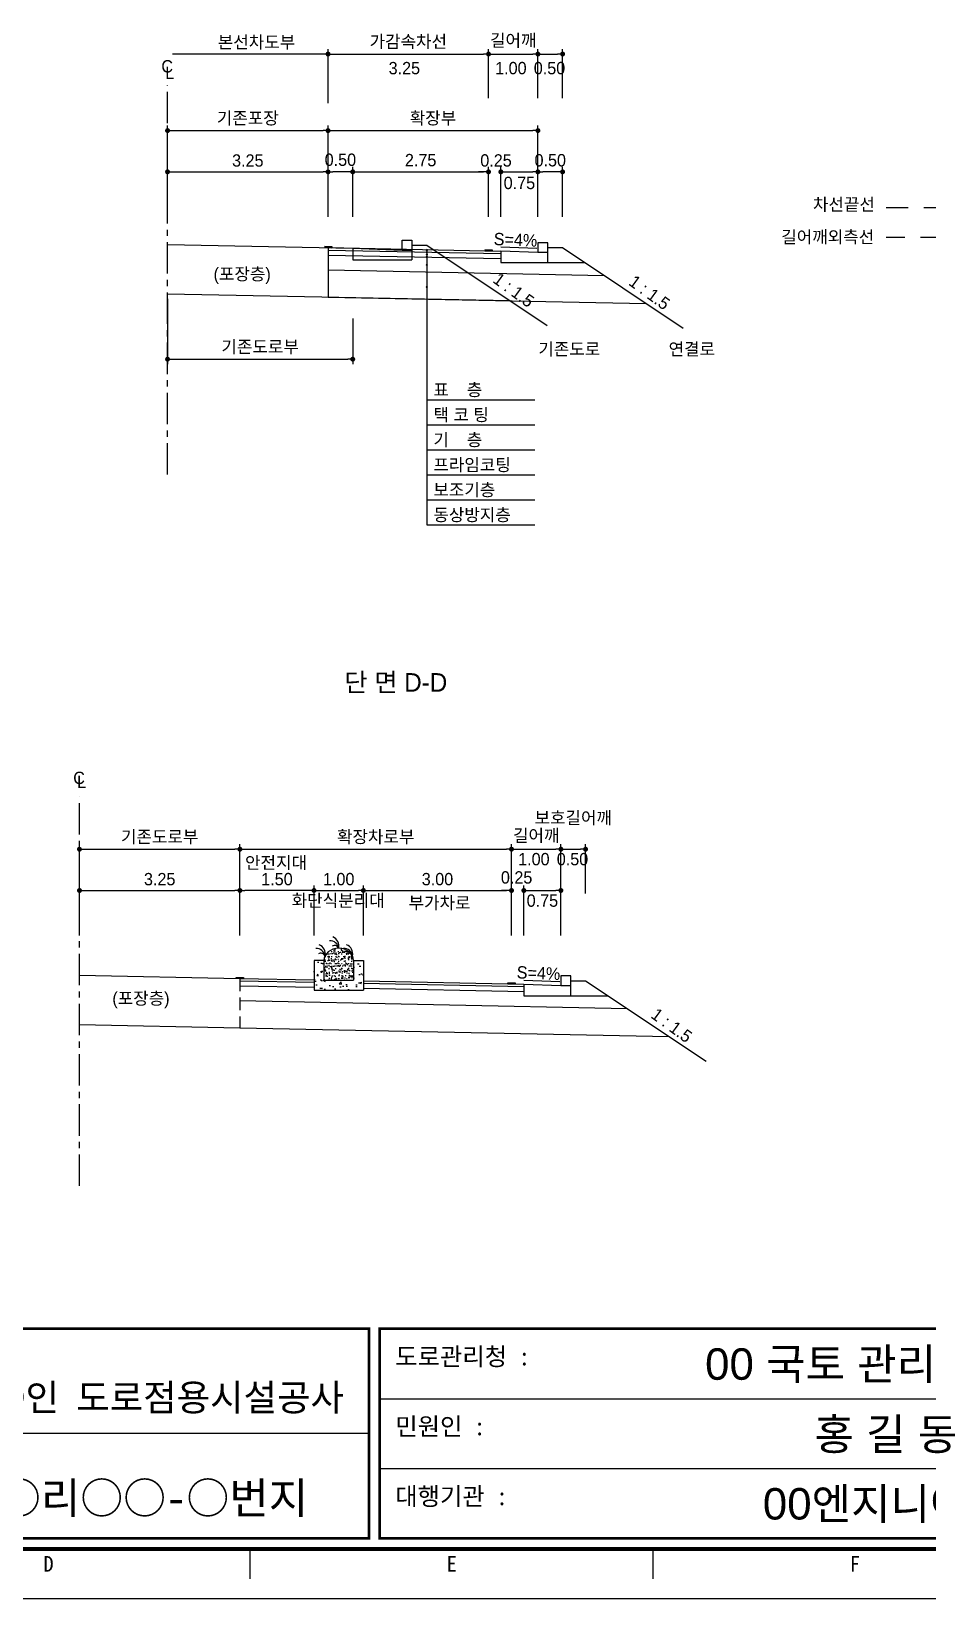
# Model space of a CAD drawing. Header units: millimetres. Extents: x 491 to 914, y -3 to 296.
# Drawn here: x 641.8 to 732.5, y -3.4 to 155.2 of the extents above; entities that cross this region are included whole.
import ezdxf
from ezdxf.enums import TextEntityAlignment as Align

# ---------------------------------------------------------------- set-up
doc = ezdxf.new("R2010")
doc.units = ezdxf.units.MM
doc.linetypes.add('CENTER', pattern=[50.800000000000004, 31.75, -6.35, 6.35, -6.35])
doc.linetypes.add('HIDDEN', pattern=[9.524999999999999, 6.35, -3.175])
for name, color, linetype in [('CC-GSTR-0004', 4, 'Continuous'), ('CZ-DIMT-0002', 7, 'Continuous'), ('CZ-EXST-0002', 1, 'Continuous'), ('CZ-LIN1-0007', 7, 'Continuous'), ('CZ-LIN2-0003', 3, 'Continuous'), ('CZ-LINE-0001', 7, 'Continuous'), ('CZ-TEXT-BOX0', 7, 'Continuous'), ('TITLE', 7, 'Continuous')]:
    doc.layers.add(name, color=color, linetype=linetype)
doc.styles.add('견고딕', font='arial.ttf')
doc.styles.add('돋움', font='')
doc.styles.add('돋음체', font='')
doc.styles.get('돋움').set_extended_font_data('Dotum')
doc.styles.get('돋음체').set_extended_font_data('DotumChe')

# ---------------------------------------------------------------- blocks, each defined once
blk = doc.blocks.new('_Dot')
at = {"color": 0, "linetype": 'ByBlock', "lineweight": -2}
blk.add_line((-0.5, 0), (-1, 0), dxfattribs=at)
at = {"color": 0, "linetype": 'ByBlock', "const_width": 0.5}
blk.add_lwpolyline([(-0.25, 0, 1), (0.25, 0, 1)], format="xyb", close=True, dxfattribs=at)

msp = doc.modelspace()

# ---------------------------------------------------------------- hatches: boundary and pattern name
at = {"layer": 'CZ-EXST-0002'}
h = msp.add_hatch(dxfattribs=at)
h.set_pattern_fill('AR-SAND', color=256, scale=0.01, style=0)
h.set_pattern_definition([(37.50000000000001, (-437.7413387587326, 3542.019504257411), (-0.01600031295984046, 0.4894132373293425), [0, -0.38608, 0, -0.4318, 0, -0.4127500000000001]), (7.500000000000001, (-437.7413387587326, 3542.019504257411), (0.4495232831380026, 0.7168251005683545), [0, -0.20828, 0, -0.34798, 0, -0.13335]), (327.5, (-438.0537587587364, 3542.019504257411), (0.790992370241458, 0.001437184678545691), [0, -0.127, 0, -0.4571999999999999, 0, -0.5969]), (317.5, (-438.0537587587364, 3542.019504257411), (0.7635564524722972, 0.2229293232572163), [0, -0.0635, 0, -0.29972, 0, -0.3429])])
edge = h.paths.add_edge_path()
edge.add_ellipse((672.8770832319465, 61.17353067284486), major_axis=(-1.499999999999915, 0), ratio=0.8292122319180348, start_angle=180, end_angle=360)
edge.add_line((671.3770832319483, 61.17353067284168), (671.3770832319483, 59.17353067284407))
edge.add_line((671.3770832319483, 59.17353067284384), (674.3770832319492, 59.17353067284384))
edge.add_line((674.3770832319428, 59.17353067284384), (674.3770832319428, 61.17353067284202))
h = msp.add_hatch(dxfattribs=at)
h.set_pattern_fill('AR-CONC', color=256, scale=0.01, style=0)
h.set_pattern_definition([(49.99999999999999, (-437.7413387587326, 3542.019504257411), (1.821846689960041, -0.1593908553890309), [0.1905, -2.0955]), (355, (-437.7413387587326, 3542.019504257411), (-0.3524282597566699, 1.9105664288218), [0.1524, -1.6764]), (100.4509999999998, (-437.5895187587353, 3542.006221757412), (1.469425016659592, 1.751166878202919), [0.1618999999999998, -1.780899999999999]), (46.18420000000001, (-437.7413387587326, 3542.527504257411), (2.710790408921299, -0.4204232793272716), [0.2857500000000001, -3.14325]), (96.6355999999996, (-437.5154397587335, 3542.492469257412), (2.374042344662372, 2.474255558900492), [0.2428499999999993, -2.671349999999989]), (351.1840000000001, (-437.7413387587326, 3542.527504257411), (2.374046058139339, 2.474251178605977), [0.2286, -2.5146]), (21, (-437.4873387587354, 3542.400504257411), (1.516148798353833, -1.022655185167625), [0.1905, -2.0955]), (326.0000000000001, (-437.4873387587354, 3542.400504257411), (0.6180202834764708, 1.841879661223193), [0.1524, -1.6764]), (71.4514, (-437.360993758733, 3542.315283257411), (2.134164907701245, 0.8192285771605745), [0.1619000000000001, -1.7809]), (37.50000000000001, (-437.7413387587326, 3542.019504257411), (0.03088603250591817, 0.845550388731531), [0, -1.65608, 0, -1.7018, 0, -1.68275]), (7.500000000000001, (-437.7413387587326, 3542.019504257411), (0.6681966251030574, 1.001805748181195), [0, -0.97028, 0, -1.61798, 0, -0.6413500000000001]), (327.5, (-438.3077587587354, 3542.019504257411), (1.355905951668714, -0.05728743992673459), [0, -0.635, 0, -1.981200000000001, 0, -2.6289]), (317.5, (-438.5617587587326, 3542.019504257411), (1.48129181386018, 0.2542649103333302), [0, -0.8255000000000001, 0, -1.31572, 0, -1.8669])])
h.paths.add_polyline_path([(675.3770832319465, 58.17353067284373), (675.3770832319465, 61.17353067284395), (674.3770832319428, 61.17353067284395), (674.3770832319428, 59.17353067284384), (671.3770832319483, 59.17353067284384), (671.3770832319483, 61.17353067284395), (670.3770832319465, 61.17353067284395), (670.3770832319465, 58.17353067284373)])
at = {"layer": 'CZ-LIN1-0007'}
for points in [[(672.1734585906897, 133.3293679942005), (672.1734585906897, 133.4543679942005), (671.4234585906897, 133.4693679942004), (671.4234585906897, 133.3443679942003)], [(688.4234585906897, 133.0043679942008), (688.4234585906897, 133.1293679942002), (687.6734585906897, 133.1443679942001), (687.6734585906897, 133.0193679942)], [(663.2495087542852, 59.3293122654521), (663.2520082544365, 59.4542872729497), (662.5021582094491, 59.46928427384952), (662.4996587093015, 59.34430926635193)], [(690.7495087542907, 58.77931226545203), (690.752008254442, 58.90428727294963), (690.0021582094528, 58.91928427384946), (689.9996587093087, 58.79430926635186)]]:
    msp.add_hatch(color=256, dxfattribs=at).paths.add_polyline_path(points)

# ---------------------------------------------------------------- linework, layer by layer
at = {"color": 0, "linetype": 'ByBlock', "lineweight": -2}
msp.add_line((671.5484585906893, 152.9298834371648), (671.2984585906893, 152.9298834371648), dxfattribs=at)
at = {"color": 0, "linetype": 'ByBlock', "const_width": 0.25}
msp.add_lwpolyline([(671.6734585906893, 152.9298834371648, 1), (671.9234585906893, 152.9298834371648, 1)], format="xyb", close=True, dxfattribs=at)
at = {"layer": 'CC-GSTR-0004'}
for points in [[(694.0484585906897, 132.8368679942003), (693.0484585906897, 132.8368679942003), (689.2984585906897, 132.9868679942002), (689.2984585906897, 131.8368679942007), (694.0484585906897, 131.8368679942001), (694.0484585906897, 133.8368679942002), (693.0484585906897, 133.8368679942002), (693.0484585906897, 132.8368679942003)], [(696.3770832319428, 58.611760775899), (695.3770832319428, 58.611760775899), (691.6270832319428, 58.76176077589955), (691.6270832319428, 57.611760775899), (696.3770832319428, 57.611760775899), (696.3770832319428, 59.61176077589911), (695.3770832319428, 59.61176077589911), (695.3770832319428, 58.611760775899)]]:
    msp.add_lwpolyline(points, dxfattribs=at)
at = {"layer": 'CZ-EXST-0002'}
for p, q in [((655.5484585906897, 133.6618679942004), (674.2984585906897, 133.2868679942007)), ((674.2984585906897, 133.2868679942008), (674.2984585906897, 132.0868679942007)), ((674.2984585906897, 133.2868679942008), (679.2984585906897, 133.0868679942004)), ((679.2984585906897, 133.0868679942004), (679.2984585906897, 134.0868679942006)), ((679.2984585906897, 134.0868679942006), (680.2984585906893, 134.0868679942006)), ((680.2984585906893, 134.0868679942006), (680.2984585906893, 132.0868679942007)), ((680.2984585906897, 133.5868679942005), (681.7984585906897, 133.5868679942005)), ((681.7984585906897, 133.5868679942005), (694.0019685021007, 125.451194719926)), ((674.2984585906897, 132.0868679942007), (680.2984585906893, 132.0868679942007)), ((679.2984585906897, 133.0868679942004), (680.2984585906893, 133.0868679942004)), ((655.5484585906893, 128.6618679942004), (690.2262936422358, 127.9683112931698)), ((662.8745837317892, 59.33681076590236), (646.6270832319383, 59.66176077589924)), ((662.8745837317892, 54.33681076590236), (646.6270832319383, 54.66176077589935))]:
    msp.add_line(p, q, dxfattribs=at)
at = {"layer": 'CZ-LIN1-0007'}
for p, q in [((671.4234585906897, 133.4693679942006), (672.1734585906897, 133.4543679942003)), ((671.4234585906897, 133.3443679942007), (672.1734585906897, 133.3293679942005)), ((672.1734585906897, 133.4543679942003), (672.1734585906897, 133.3293679942005)), ((687.6734585906897, 133.1443679942006), (688.4234585906893, 133.1293679942004)), ((687.6734585906897, 133.0193679942002), (688.4234585906893, 133.0043679942005)), ((688.4234585906893, 133.1293679942004), (688.4234585906893, 133.0043679942005)), ((662.4996587092965, 59.34430926635221), (662.5021582094478, 59.46928427384981)), ((663.249508754282, 59.32931226545227), (662.4996587092965, 59.34430926635221)), ((662.5021582094478, 59.46928427384981), (663.2520082544311, 59.45428727294987)), ((663.2520082544311, 59.45428727294987), (663.249508754282, 59.32931226545227)), ((689.999658709301, 58.79430926635197), (690.0021582094523, 58.91928427384957)), ((690.7495087542866, 58.7793122654526), (689.999658709301, 58.79430926635197)), ((690.0021582094523, 58.91928427384957), (690.7520082544356, 58.9042872729502)), ((690.7520082544356, 58.9042872729502), (690.7495087542866, 58.7793122654526))]:
    msp.add_line(p, q, dxfattribs=at)
at = {"layer": 'CZ-LIN2-0003'}
for p, q in [((671.7984585906893, 133.3368679942008), (689.2984585906897, 132.9868679942004)), ((671.7984585906897, 133.3368679942007), (671.7984585906893, 128.3368679942007)), ((694.0484585906897, 133.3368679942006), (695.5484585906897, 133.3368679942006)), ((695.5484585906897, 133.3368679942006), (707.7519685021007, 125.2011947199261)), ((671.7984585906893, 133.0868679942004), (689.2984585906897, 132.7368679941999)), ((671.7984585906893, 132.5868679942008), (689.2984585906897, 132.2368679942003)), ((694.0484585906897, 131.8368679942003), (697.7984585906897, 131.8368679942003)), ((671.7984585906897, 131.0868679942004), (699.7623761164696, 130.5275896436854)), ((671.7984585906893, 128.3368679942007), (704.0149534360571, 127.6925380972927)), ((670.3770832319428, 61.17353067284412), (670.3770832319428, 58.17353067284401)), ((671.3770832319442, 61.17353067284412), (670.3770832319428, 61.17353067284412)), ((671.3770832319442, 61.17353067284412), (671.3770832319442, 59.17353067284424)), ((674.3770832319437, 61.17353067284412), (674.3770832319437, 59.17353067284424)), ((674.3770832319437, 61.17353067284412), (675.3770832319428, 61.17353067284412)), ((675.3770832319428, 61.17353067284412), (675.3770832319428, 58.17353067284401)), ((670.3770832319428, 59.18676077589967), (662.8745837317892, 59.33681076590247)), ((670.3770832319428, 58.93676077589905), (662.8745837317892, 59.08681076590213)), ((671.3770832319442, 59.17353067284424), (674.3770832319437, 59.17353067284424)), ((691.6270832319428, 58.76176077589949), (675.3770832319428, 59.08676077589965)), ((691.6270832319428, 58.51176077589886), (675.3770832319428, 58.83676077589914)), ((696.3770832319374, 59.11176077589974), (697.877083231936, 59.11176077589974)), ((697.877083231936, 59.11176077589974), (710.0805931433483, 50.97608750162524)), ((670.3770832319428, 58.43676077589922), (662.8745837317892, 58.5868107659019)), ((670.3770832319428, 58.17353067284401), (675.3770832319428, 58.17353067284401)), ((691.6270832319428, 58.01176077589949), (675.3770832319428, 58.33676077589976)), ((696.3770832319374, 57.6117607758994), (700.1270832319374, 57.6117607758994)), ((702.0910007577077, 56.30248242538462), (662.874583731787, 57.08681076590224)), ((706.3435780772993, 53.46743087899247), (662.8745837317892, 54.33681076590179))]:
    msp.add_line(p, q, dxfattribs=at)
for centre, radius, start, end in [((671.8979294936325, 62.64016318425675), 1.004185338829144, 347.1801984876652, 67.32665396930312), ((670.6110750223938, 61.51261342456181), 0.880418559698124, 7.863932801937342, 92.77521390616812), ((671.0693656749418, 61.48431559386907), 0.4397717622595751, 19.77095239076466, 124.0365520071917), ((670.5040602002377, 61.85588733734917), 1.004185338829144, 347.1801984876652, 67.32665396930312), ((672.0049443157886, 62.29688927146938), 0.880418559698124, 7.863932801937342, 92.77521390616812), ((672.4632349683366, 62.26859144077665), 0.4397717622595751, 19.77095239076466, 124.0365520071917), ((673.3988136092062, 61.51261342456181), 0.880418559698124, 7.863932801937342, 92.77521390616812), ((673.8571042617541, 61.48431559386907), 0.4397717622595751, 19.77095239076466, 124.0365520071917), ((673.2917987870501, 61.85588733734917), 1.004185338829144, 347.1801984876652, 67.32665396930312)]:
    msp.add_arc(centre, radius, start, end, dxfattribs=at)
msp.add_ellipse((672.8770832319465, 61.17353067284486), major_axis=(-1.499999999999915, 0), ratio=0.8292122319180348, start_param=3.141592653589793, end_param=6.283185307179586, dxfattribs=at)
at = {"layer": 'CZ-LINE-0001'}
for p, q in [((671.7984585906893, 152.9298834371648), (656.0484585906897, 152.9298834371648)), ((671.7984585906893, 147.9559094562115), (671.7984585906893, 153.4298834371648)), ((671.7984585906893, 148.4559094562115), (671.7984585906893, 153.4298834371648)), ((672.2984585906893, 152.9298834371648), (687.5484585906897, 152.9298834371648)), ((688.0484585906897, 148.4559094562115), (688.0484585906897, 153.4298834371648)), ((688.0484585906897, 148.4559094562115), (688.0484585906897, 153.4298834371649)), ((688.5484585906897, 152.9298834371649), (692.5484585906897, 152.9298834371649)), ((693.0484585906897, 148.4559094562116), (693.0484585906897, 153.4298834371649)), ((693.0484585906897, 148.4559094562116), (693.0484585906897, 153.4298834371649)), ((693.5484585906897, 152.9298834371649), (695.0484585906897, 152.9298834371649)), ((695.5484585906897, 148.4559094562116), (695.5484585906897, 153.4298834371649)), ((655.5484585906897, 141.507861125303), (655.5484585906897, 145.6831653692343)), ((656.0484585906897, 145.1831653692343), (671.2984585906897, 145.1831653692343)), ((671.7984585906897, 141.507861125303), (671.7984585906897, 145.6831653692343)), ((671.7984585906897, 141.507861125303), (671.7984585906897, 145.6831653692343)), ((672.2984585906897, 145.1831653692343), (692.5484585906897, 145.1831653692343)), ((693.0484585906897, 141.507861125303), (693.0484585906897, 145.6831653692343)), ((655.5484585906897, 136.4565589743707), (655.5484585906897, 141.507861125303)), ((671.7984585906897, 136.4565589743707), (671.7984585906897, 141.507861125303)), ((671.7984585906897, 136.4565589743707), (671.7984585906897, 141.507861125303)), ((674.2984585906966, 136.4565589743707), (674.2984585906966, 141.507861125303)), ((674.2984585906966, 136.4565589743707), (674.2984585906966, 141.507861125303)), ((688.0484585906897, 136.4565589743707), (688.0484585906897, 141.507861125303)), ((688.0484585906897, 136.4565589743707), (688.0484585906897, 141.507861125303)), ((689.2984585906897, 136.4565589743707), (689.2984585906897, 141.507861125303)), ((689.2984585906897, 136.4565589743707), (689.2984585906897, 141.507861125303)), ((693.0484585906897, 136.4565589743707), (693.0484585906897, 141.507861125303)), ((693.0484585906897, 138.8992725110923), (693.0484585906897, 141.507861125303)), ((695.5484585906897, 136.4565589743707), (695.5484585906897, 141.507861125303)), ((656.0484585906897, 141.007861125303), (671.2984585906897, 141.007861125303)), ((673.7984585906966, 141.007861125303), (672.2984585906897, 141.007861125303)), ((674.7984585906966, 141.007861125303), (687.5484585906897, 141.007861125303)), ((687.5484585906897, 141.007861125303), (687.0484585906897, 141.007861125303)), ((689.7984585906897, 141.007861125303), (692.5484585906897, 141.007861125303)), ((689.7984585906897, 141.007861125303), (690.2984585906897, 141.007861125303)), ((695.0484585906897, 141.007861125303), (693.5484585906897, 141.007861125303)), ((681.8112288318425, 133.1407825717264), (681.8112288318425, 105.2780027380407)), ((655.5484585906897, 128.1618679942005), (655.5484585906897, 121.5437349599165)), ((674.2984585906897, 126.1575530528985), (674.2984585906897, 121.5437349599165)), ((656.0484585906897, 122.0437349599165), (673.7984585906897, 122.0437349599165)), ((681.8112288318425, 117.935763650043), (692.7467536188915, 117.935763650043)), ((681.8112288318425, 115.4042114676423), (692.7467536188915, 115.4042114676423)), ((681.8112288318425, 112.8726592852416), (692.7467536188915, 112.8726592852416)), ((681.8112288318425, 110.3411071028415), (692.7467536188915, 110.3411071028415)), ((681.8112288318425, 107.8095549204408), (692.7467536188915, 107.8095549204408)), ((681.8112288318425, 105.2780027380407), (692.7467536188915, 105.2780027380407)), ((646.6270832319378, 68.76821408140157), (646.6270832319378, 72.94351832533292)), ((647.1270832319378, 72.44351832533292), (662.3745837317892, 72.44351832533292)), ((662.8745837317892, 68.76821408140157), (662.8745837317892, 72.94351832533292)), ((662.8745837317892, 68.76821408140157), (662.8745837317892, 72.94351832533292)), ((663.3745837317892, 72.44351832533292), (689.8770832319397, 72.44351832533292)), ((690.3770832319397, 68.76821408140157), (690.3770832319397, 72.94351832533292)), ((690.3770832319397, 67.96954434437956), (690.3770832319397, 72.94351832533292)), ((690.8770832319397, 72.44351832533292), (694.8770832319397, 72.44351832533292)), ((695.3770832319397, 67.96954434437961), (695.3770832319397, 72.94351832533297)), ((695.3770832319397, 67.96954434437961), (695.3770832319397, 72.94351832533292)), ((695.8770832319397, 72.44351832533297), (697.3770832319397, 72.44351832533297)), ((697.8770832319397, 67.96954434437961), (697.8770832319397, 72.94351832533297)), ((646.6270832319383, 63.71691193046937), (646.6270832319383, 68.76821408140168)), ((647.1270832319383, 68.26821408140168), (662.3745837317892, 68.26821408140168)), ((662.8745837317892, 63.71691193046925), (662.8745837317892, 68.76821408140157)), ((662.8745837317892, 63.71691193046925), (662.8745837317892, 68.76821408140168)), ((669.8770832319433, 68.26821408140157), (663.3745837317892, 68.26821408140157)), ((670.3770832319433, 63.71691193046925), (670.3770832319433, 68.76821408140157)), ((670.3770832319433, 63.71691193046925), (670.3770832319433, 68.76821408140157)), ((670.8770832319433, 68.26821408140157), (674.8770832319433, 68.26821408140157)), ((675.3770832319433, 63.71691193046925), (675.3770832319433, 68.76821408140157)), ((675.3770832319433, 63.71691193046925), (675.3770832319433, 68.76821408140157)), ((675.8770832319433, 68.26821408140157), (689.8770832319442, 68.26821408140157)), ((689.8770832319442, 68.26821408140157), (689.3770832319442, 68.26821408140157)), ((690.3770832319442, 63.71691193046925), (690.3770832319442, 68.76821408140157)), ((690.3770832319442, 63.71691193046925), (690.3770832319442, 68.76821408140157)), ((691.6270832319456, 63.71691193046919), (691.6270832319456, 68.76821408140157)), ((691.6270832319456, 63.71691193046919), (691.6270832319456, 68.76821408140151)), ((692.1270832319456, 68.26821408140157), (692.6270832319456, 68.26821408140157)), ((692.1270832319456, 68.26821408140151), (694.8770832319456, 68.26821408140151)), ((695.3770832319456, 63.71691193046914), (695.3770832319456, 68.76821408140151))]:
    msp.add_line(p, q, dxfattribs=at)
at = {"layer": 'CZ-LINE-0001', "linetype": 'CENTER', "ltscale": 0.1}
for p, q in [((655.5484585906897, 110.3846174013743), (655.5484585906897, 149.7658007091409)), ((646.6270832319378, 38.36997035747257), (646.6270832319387, 77.75115366523917))]:
    msp.add_line(p, q, dxfattribs=at)
at = {"layer": 'CZ-LINE-0001', "linetype": 'HIDDEN', "ltscale": 0.5}
for p, q in [((744.834270360102, 137.3704034473592), (728.31006638697, 137.3704034473592)), ((758.7686975690885, 134.3704034473591), (728.31006638697, 134.370403447359))]:
    msp.add_line(p, q, dxfattribs=at)
at = {"layer": 'CZ-LINE-0001', "linetype": 'HIDDEN', "ltscale": 0.2}
msp.add_line((662.8745837317892, 59.33681076590224), (662.8745837317892, 54.33681076590224), dxfattribs=at)
at = {"layer": 'CZ-LINE-0001'}
for points in [[(692.9407150265533, 133.247154338705), (689.2997913357531, 133.3930767620243)], [(695.2693396678028, 59.02204712040358), (691.6284159770025, 59.16796954372316)]]:
    msp.add_lwpolyline(points, dxfattribs=at)
at = {"layer": 'CZ-LINE-0001', "linetype": 'ByBlock'}
for centre, start, end in [((681.8062073787905, 132.3908830007873), 0, 180), ((681.8062073787905, 132.3908830007873), 0, 180), ((681.8062073787905, 132.3908830007873), 180, 0), ((681.8062073787905, 132.3908830007873), 180, 0), ((681.8112288318425, 133.0805059820364), 0, 180), ((681.8112288318425, 133.0805059820364), 0, 180), ((681.8112288318425, 133.0805059820364), 180, 0), ((681.8112288318425, 133.0805059820364), 180, 0), ((681.8112288318425, 132.8780989798857), 0, 180), ((681.8112288318425, 132.8780989798857), 0, 180), ((681.8112288318425, 132.8780989798857), 180, 0), ((681.8112288318425, 132.8780989798857), 180, 0), ((681.8112288318425, 132.6419556533966), 0, 180), ((681.8112288318425, 132.6419556533966), 0, 180), ((681.8112288318425, 132.6419556533966), 180, 0), ((681.8112288318425, 132.6419556533966), 180, 0), ((681.8062073787905, 131.5945026092311), 0, 180), ((681.8062073787905, 131.5945026092311), 0, 180), ((681.8062073787905, 131.5945026092311), 180, 0), ((681.8062073787905, 131.5945026092311), 180, 0), ((681.8062073787905, 129.3589859433042), 0, 180), ((681.8062073787905, 129.3589859433042), 0, 180), ((681.8062073787905, 129.3589859433042), 180, 0), ((681.8062073787905, 129.3589859433042), 180, 0)]:
    msp.add_arc(centre, 0.0625, start, end, dxfattribs=at)
at = {"layer": 'TITLE', "ltscale": 150}
for p, q in [((677.0151139623878, 16.82908985681295), (763.6250332314281, 16.82908985681295)), ((675.9540613308087, 13.2922477515498), (589.3441420617679, 13.2922477515498)), ((677.0151139623878, 9.755405646286636), (763.6250332314283, 9.755405646286636))]:
    msp.add_line(p, q, dxfattribs=at)
at = {"layer": 'TITLE'}
msp.add_line((908.9694540328019, 1.620720278269435), (500.1089800152115, 1.620720278269435), dxfattribs=at)
at = {"layer": 'TITLE', "color": 7, "linetype": 'Continuous'}
for p, q in [((663.910514675824, -1.402731909254992), (663.910514675824, 1.620668804181395)), ((704.7351139623873, -1.402731909254992), (704.7351139623873, 1.620668804181395))]:
    msp.add_line(p, q, dxfattribs=at)
at = {"layer": 'TITLE'}
msp.add_lwpolyline([(490.5321175295693, -3.413338330182466), (913.8921175295695, -3.413338330182466), (913.8921175295695, 295.9626616698175), (490.5321175295693, 295.9626616698175)], close=True, dxfattribs=at)
at = {"layer": 'TITLE', "linetype": 'Continuous', "const_width": 0.4032}
msp.add_lwpolyline([(500.6121175295693, 1.620668804181395), (500.6121175295693, 290.9226616698176), (908.8581103952056, 290.9226616698176), (908.8581103952056, 1.620668804181395)], close=True, dxfattribs=at)
at = {"layer": 'TITLE', "ltscale": 150, "const_width": 0.2652631578947369}
for points in [[(589.3441420617679, 23.90277406733927), (675.9540613308087, 23.90277406733927), (675.9540613308087, 2.681721435760313), (589.3441420617679, 2.681721435760313)], [(763.6250332314283, 2.681721435760313), (677.0151139623878, 2.681721435760313), (677.0151139623878, 23.90277406733927), (763.6250332314281, 23.90277406733927)]]:
    msp.add_lwpolyline(points, close=True, dxfattribs=at)

# ---------------------------------------------------------------- block references
at = {"layer": 'CZ-LINE-0001', "xscale": 0.5, "yscale": 0.5, "zscale": 0.5, "rotation": 180}
for p in [(671.7984585906893, 152.9298834371648), (688.0484585906897, 152.9298834371649), (693.0484585906897, 152.9298834371649), (655.5484585906897, 145.1831653692343), (671.7984585906897, 145.1831653692343), (655.5484585906897, 141.007861125303), (671.7984585906897, 141.007861125303), (674.2984585906966, 141.007861125303), (689.2984585906897, 141.007861125303), (689.2984585906897, 141.007861125303), (693.0484585906897, 141.007861125303), (655.5484585906897, 122.0437349599165), (646.6270832319378, 72.44351832533292), (662.8745837317892, 72.44351832533292), (690.3770832319397, 72.44351832533292), (695.3770832319397, 72.44351832533297), (646.6270832319383, 68.26821408140168), (662.8745837317892, 68.26821408140157), (670.3770832319433, 68.26821408140157), (675.3770832319433, 68.26821408140157), (691.6270832319456, 68.26821408140157), (691.6270832319456, 68.26821408140151)]:
    msp.add_blockref('_Dot', p, dxfattribs=at)
at = {"layer": 'CZ-LINE-0001', "xscale": 0.5, "yscale": 0.5, "zscale": 0.5}
for p in [(688.0484585906897, 152.9298834371648), (693.0484585906897, 152.9298834371649), (695.5484585906897, 152.9298834371649), (671.7984585906897, 145.1831653692343), (693.0484585906897, 145.1831653692343), (671.7984585906897, 141.007861125303), (674.2984585906966, 141.007861125303), (688.0484585906897, 141.007861125303), (688.0484585906897, 141.007861125303), (693.0484585906897, 141.007861125303), (695.5484585906897, 141.007861125303), (674.2984585906897, 122.0437349599165), (662.8745837317892, 72.44351832533292), (690.3770832319397, 72.44351832533292), (695.3770832319397, 72.44351832533292), (697.8770832319397, 72.44351832533297), (662.8745837317892, 68.26821408140168), (670.3770832319433, 68.26821408140157), (675.3770832319433, 68.26821408140157), (690.3770832319442, 68.26821408140157), (690.3770832319442, 68.26821408140157), (695.3770832319456, 68.26821408140151)]:
    msp.add_blockref('_Dot', p, dxfattribs=at)

# ---------------------------------------------------------------- texts
at = {"layer": 'CZ-DIMT-0002', "style": '돋움'}
for s, p in [('C', (655.5093428741548, 151.6896658382102)), ('L', (655.7716473355649, 151.0322124370641)), ('차선끝선', (724.0367091386511, 137.7059314525669)), ('C', (646.5879675154038, 79.66386870924103)), ('L', (646.8502719768139, 79.26756539316253))]:
    msp.add_text(s, height=1.25, dxfattribs=at).set_placement(p, align=Align.MIDDLE_CENTER)
for s, p in [('3.25', (677.9328389656021, 150.8827592069811)), ('1.00', (688.7204381174774, 150.8827592069811)), ('0.50', (692.6299652571083, 150.8827592069812)), ('길어깨외측선', (717.6882138941373, 133.7953155619258)), ('(포장층)', (660.2046943787191, 130.0462378571692)), ('기존도로', (693.0904200551367, 122.442866336044)), ('연결로', (706.2790402358737, 122.442866336044)), ('표    층', (682.4616285099273, 118.3250929604804)), ('택 코 팅', (682.4616285099273, 115.7935407780803)), ('기    층', (682.4616285099273, 113.2619885956796)), ('프라임코팅', (682.4616285099273, 110.7304364132795)), ('보조기층', (682.4616285099273, 108.1988842308789)), ('동상방지층', (682.4616285099273, 105.6673320484782)), ('안전지대', (663.3897004548071, 70.4576974567984)), ('1.00', (691.0490627587274, 70.81525273553441)), ('0.50', (694.9585898983582, 70.81525273553447)), ('화단식분리대', (668.1189852555999, 66.62857352288606)), ('부가차로', (679.9534308821212, 66.3919734760942)), ('(포장층)', (649.958034385982, 56.72882585723576))]:
    msp.add_text(s, height=1.25, dxfattribs=at).set_placement(p)
for s, rotation, p in [('S=4%', 357.7093899573603, (690.780666544938, 134.1357120132986)), ('1 : 1.5', 323.8881067010137, (690.6031475011187, 129.0452335508351)), ('1 : 1.5', 323.8881067010137, (704.3531475011187, 128.7952335508351)), ('S=4%', 357.7093899573603, (693.109291186186, 59.91060479499711)), ('1 : 1.5', 323.8881067010137, (706.5992274093564, 54.62012633253383))]:
    msp.add_text(s, height=1.25, rotation=rotation, dxfattribs=at).set_placement(p, align=Align.MIDDLE_CENTER)
at = {"layer": 'CZ-DIMT-0002', "insert": (664.5543273113926, 154.070674660569), "char_height": 1.25, "attachment_point": 5, "style": '돋움'}
msp.add_mtext('본선차도부', dxfattribs=at)
at = {"layer": 'CZ-LINE-0001', "char_height": 1.25, "attachment_point": 5, "style": '돋움'}
for s, insert in [('\\A1;가감속차선', (679.9234585906895, 154.1271906180159)), ('\\A1;길어깨', (690.5484585906897, 154.2504515946817)), ('\\A1;기존포장', (663.6734585906897, 146.3796414330641)), ('\\A1;확장부', (682.4234585906897, 146.3796414330641)), ('\\A1;3.25', (663.6734585906897, 142.147821231686)), ('\\A1;0.50', (673.0484585906929, 142.2239287292755)), ('\\A1;2.75', (681.1734585906929, 142.1877453802004)), ('\\A1;0.25', (688.8061437609613, 142.154988628955)), ('\\A1;0.50', (694.2984585906897, 142.1739457944105)), ('\\A1;0.75', (691.1734585906897, 139.8757993269697)), ('\\A1;기존도로부', (664.9234585906897, 123.2385487897038)), ('\\A1;보호길어깨', (696.6270832319397, 75.55887526570754)), ('\\A1;길어깨', (692.8770832319397, 73.7640864828497)), ('\\A1;기존도로부', (654.7508334818635, 73.63833215512015)), ('\\A1;확장차로{\\fGulimChe|b0|i0|c129|p32;부}', (676.6258334818644, 73.63999438916271)), ('\\A1;3.25', (654.7508334818638, 69.40817418778465)), ('\\A1;1.50', (666.6258334818663, 69.4098364218271)), ('\\A1;1.00', (672.8770832319433, 69.4098364218271)), ('\\A1;3.00', (682.8770832319437, 69.40817418778454)), ('\\A1;0.25', (690.8918293188071, 69.58136914855189)), ('\\A1;0.75', (693.5020832319456, 67.23520991214079))]:
    msp.add_mtext(s, dxfattribs=dict(at, insert=insert))
at = {"layer": 'CZ-TEXT-BOX0', "style": '돋움'}
msp.add_text('단 면 D-D', height=1.875, dxfattribs=at).set_placement((678.6576017458547, 89.32940369642986), align=Align.MIDDLE_CENTER)
at = {"layer": 'TITLE', "style": '돋음체'}
for s, p in [('도로관리청 :', (678.6066929097559, 20.18908985681296)), ('민원인 :', (678.6066929097561, 13.11540564628664)), ('대행기관 :', (678.6066929097561, 6.041721435760312))]:
    msp.add_text(s, height=1.803789473684211, dxfattribs=at).set_placement(p)
at = {"layer": 'TITLE', "color": 7, "linetype": 'Continuous'}
for s, height, style, p in [('00 국토 관리 사무소', 3.183157894736842, '견고딕', (728.27796833375, 20.36593196207611)), ('국도 ○○호선 ○○○외 ○인 도로점용시설공사', 2.7, '돋음체', (635.1526839642094, 16.97787183574505)), ('홍 길 동', 3.183157894736842, '견고딕', (728.27796833375, 13.29224775154978)), ('○○시 ○○면 ○○리○○-○번지', 3.183157894736842, '돋음체', (637.1768711629524, 6.815906903222373)), ('00엔지니어링', 3.183157894736842, '견고딕', (728.27796833375, 6.218563541023475))]:
    msp.add_text(s, height=height, dxfattribs=dict(at, style=style)).set_placement(p, align=Align.MIDDLE)
at = {"layer": 'TITLE', "color": 3, "linetype": 'Continuous', "style": '돋음체'}
for s, p in [('D', (643.4982150325419, 0.1089684474632016)), ('E', (684.3228143191055, 0.1089684474632016)), ('F', (725.1474136056692, 0.1089684474632016))]:
    msp.add_text(s, height=1.591578947368421, dxfattribs=at).set_placement(p, align=Align.MIDDLE)

doc.saveas('drawing.dxf')
